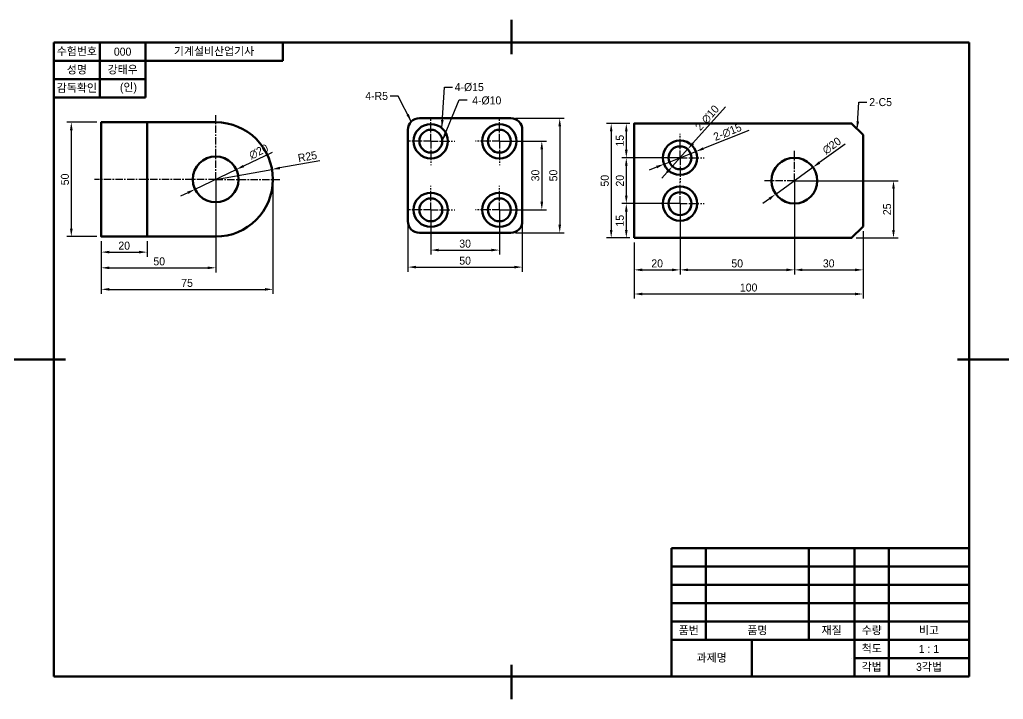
# Model space of a CAD drawing. Header units: millimetres. Extents: x 0 to 2520, y 0 to 297.
# Drawn here: x 1255 to 1685, y 0 to 297 of the extents above; entities that cross this region are included whole.
import ezdxf

# ---------------------------------------------------------------- set-up
doc = ezdxf.new("R2010")
doc.units = ezdxf.units.MM
doc.header["$LTSCALE"] = 0.1
doc.linetypes.add('CENTER', pattern=[50.8, 31.75, -6.35, 6.35, -6.35])
for name, color, linetype, lineweight in [('1.윤곽선', 5, 'Continuous', 70), ('2.외형선', 3, 'Continuous', 50), ('4.일반주서', 2, 'Continuous', 35), ('5.중심선', 1, 'CENTER', 25)]:
    doc.layers.add(name, color=color, linetype=linetype, lineweight=lineweight)
doc.styles.add('굴림', font='')
doc.styles.get('굴림').set_extended_font_data('Gulim')
doc.dimstyles.new('기계제도기능사치수', dxfattribs={"dimtxt": 3.5, "dimasz": 3.5, "dimexe": 2, "dimexo": 2, "dimgap": 1, "dimtad": 1, "dimdsep": 46, "dimtxsty": '굴림', "dimcen": 2.5, "dimclrd": 1, "dimclre": 1, "dimclrt": 2, "dimazin": 2, "dimtfac": 1, "dimtmove": 0, "dimatfit": 3, "dimfxl": 1, "dimarcsym": 0})

# ---------------------------------------------------------------- blocks, each defined once
blk = doc.blocks.new('*D44')
at = {"layer": '2.외형선', "color": 1, "lineweight": -2, "transparency": 16777216}
for p, q in [((1288.69, 252.2), (1275.57, 252.2)), ((1277.57, 248.7), (1277.57, 205.7)), ((1288.69, 202.2), (1275.57, 202.2))]:
    blk.add_line(p, q, dxfattribs=at)
at = {"layer": '2.외형선', "color": 1, "transparency": 16777216}
for points in [[(1276.99, 248.7), (1278.16, 248.7), (1277.57, 252.2)], [(1276.99, 205.7), (1278.16, 205.7), (1277.57, 202.2)]]:
    blk.add_solid(points, dxfattribs=at)
at = {"layer": 'Defpoints', "color": 0, "transparency": 16777216}
for p in [(1290.69, 252.2), (1277.57, 202.2), (1290.69, 202.2)]:
    blk.add_point(p, dxfattribs=at)
at = {"layer": '2.외형선', "color": 2, "transparency": 16777216, "insert": (1274.78, 227.2), "char_height": 3.5, "attachment_point": 5, "rotation": 90, "style": '굴림'}
blk.add_mtext('50', dxfattribs=at)
blk = doc.blocks.new('*D45')
at = {"layer": '2.외형선', "color": 1, "lineweight": -2, "transparency": 16777216}
for p, q in [((1290.69, 200.2), (1290.69, 193.42)), ((1310.69, 200.2), (1310.69, 193.42)), ((1294.19, 195.42), (1307.19, 195.42))]:
    blk.add_line(p, q, dxfattribs=at)
at = {"layer": '2.외형선', "color": 1, "transparency": 16777216}
for points in [[(1294.19, 196.01), (1294.19, 194.84), (1290.69, 195.42)], [(1307.19, 196.01), (1307.19, 194.84), (1310.69, 195.42)]]:
    blk.add_solid(points, dxfattribs=at)
at = {"layer": 'Defpoints', "color": 0, "transparency": 16777216}
for p in [(1290.69, 202.2), (1310.69, 202.2), (1310.69, 195.42)]:
    blk.add_point(p, dxfattribs=at)
at = {"layer": '2.외형선', "color": 2, "transparency": 16777216, "insert": (1300.69, 198.22), "char_height": 3.5, "attachment_point": 5, "style": '굴림'}
blk.add_mtext('20', dxfattribs=at)
blk = doc.blocks.new('*D46')
at = {"layer": '2.외형선', "color": 1, "lineweight": -2, "transparency": 16777216}
for p, q in [((1340.69, 225.2), (1340.69, 186.57)), ((1290.69, 200.2), (1290.69, 186.57)), ((1294.19, 188.57), (1337.19, 188.57))]:
    blk.add_line(p, q, dxfattribs=at)
at = {"layer": '2.외형선', "color": 1, "transparency": 16777216}
for points in [[(1294.19, 189.15), (1294.19, 187.98), (1290.69, 188.57)], [(1337.19, 189.15), (1337.19, 187.98), (1340.69, 188.57)]]:
    blk.add_solid(points, dxfattribs=at)
at = {"layer": 'Defpoints', "color": 0, "transparency": 16777216}
for p in [(1340.69, 227.2), (1290.69, 202.2), (1340.69, 188.57)]:
    blk.add_point(p, dxfattribs=at)
at = {"layer": '2.외형선', "color": 2, "transparency": 16777216, "insert": (1316, 191.36), "char_height": 3.5, "attachment_point": 5, "style": '굴림'}
blk.add_mtext('50', dxfattribs=at)
blk = doc.blocks.new('*D47')
at = {"layer": '2.외형선', "color": 1, "lineweight": -2, "transparency": 16777216}
for p, q in [((1365.69, 225.2), (1365.69, 177.16)), ((1290.69, 200.2), (1290.69, 177.16)), ((1294.19, 179.16), (1362.19, 179.16))]:
    blk.add_line(p, q, dxfattribs=at)
at = {"layer": '2.외형선', "color": 1, "transparency": 16777216}
for points in [[(1294.19, 179.74), (1294.19, 178.58), (1290.69, 179.16)], [(1362.19, 179.74), (1362.19, 178.58), (1365.69, 179.16)]]:
    blk.add_solid(points, dxfattribs=at)
at = {"layer": 'Defpoints', "color": 0, "transparency": 16777216}
for p in [(1365.69, 227.2), (1290.69, 202.2), (1365.69, 179.16)]:
    blk.add_point(p, dxfattribs=at)
at = {"layer": '2.외형선', "color": 2, "transparency": 16777216, "insert": (1328.19, 181.96), "char_height": 3.5, "attachment_point": 5, "style": '굴림'}
blk.add_mtext('75', dxfattribs=at)
blk = doc.blocks.new('*D48')
at = {"layer": '2.외형선', "color": 1, "lineweight": -2, "transparency": 16777216}
for p, q in [((1365.36, 239.02), (1352.86, 233.03)), ((1331.67, 222.88), (1349.7, 231.52)), ((1328.51, 221.37), (1325.35, 219.86))]:
    blk.add_line(p, q, dxfattribs=at)
at = {"layer": '2.외형선', "color": 1, "transparency": 16777216}
for points in [[(1352.61, 233.56), (1353.11, 232.51), (1349.7, 231.52)], [(1328.26, 221.9), (1328.76, 220.84), (1331.67, 222.88)]]:
    blk.add_solid(points, dxfattribs=at)
at = {"layer": 'Defpoints', "color": 0, "transparency": 16777216}
for p in [(1349.7, 231.52), (1331.67, 222.88)]:
    blk.add_point(p, dxfattribs=at)
at = {"layer": '2.외형선', "color": 2, "transparency": 16777216, "insert": (1359.48, 239.3), "char_height": 3.5, "attachment_point": 5, "rotation": 25.5931, "style": '굴림'}
blk.add_mtext('∅20', dxfattribs=at)
blk = doc.blocks.new('*D49')
at = {"layer": '2.외형선', "color": 1, "lineweight": -2, "transparency": 16777216}
for p, q in [((1386.17, 235.29), (1368.75, 232.19)), ((1340.69, 227.2), (1365.3, 231.58))]:
    blk.add_line(p, q, dxfattribs=at)
at = {"layer": '2.외형선', "color": 1, "transparency": 16777216}
blk.add_solid([(1368.64, 232.76), (1368.85, 231.61), (1365.3, 231.58)], dxfattribs=at)
at = {"layer": 'Defpoints', "color": 0, "transparency": 16777216}
for p in [(1365.3, 231.58), (1340.69, 227.2)]:
    blk.add_point(p, dxfattribs=at)
at = {"layer": '2.외형선', "color": 2, "transparency": 16777216, "insert": (1380.8, 237.17), "char_height": 3.5, "attachment_point": 5, "rotation": 10.0762, "style": '굴림'}
blk.add_mtext('R25', dxfattribs=at)
blk = doc.blocks.new('*D50')
at = {"layer": '2.외형선', "color": 1, "lineweight": -2, "transparency": 16777216}
for p, q in [((1424.72, 206.9), (1424.72, 186.88)), ((1474.72, 206.9), (1474.72, 186.88)), ((1428.22, 188.88), (1471.22, 188.88))]:
    blk.add_line(p, q, dxfattribs=at)
at = {"layer": '2.외형선', "color": 1, "transparency": 16777216}
for points in [[(1428.22, 189.46), (1428.22, 188.29), (1424.72, 188.88)], [(1471.22, 189.46), (1471.22, 188.29), (1474.72, 188.88)]]:
    blk.add_solid(points, dxfattribs=at)
at = {"layer": 'Defpoints', "color": 0, "transparency": 16777216}
for p in [(1424.72, 208.9), (1474.72, 208.9), (1474.72, 188.88)]:
    blk.add_point(p, dxfattribs=at)
at = {"layer": '2.외형선', "color": 2, "transparency": 16777216, "insert": (1449.72, 191.67), "char_height": 3.5, "attachment_point": 5, "style": '굴림'}
blk.add_mtext('50', dxfattribs=at)
blk = doc.blocks.new('*D51')
at = {"layer": '2.외형선', "color": 1, "lineweight": -2, "transparency": 16777216}
for p, q in [((1434.72, 211.9), (1434.72, 194.32)), ((1464.72, 211.9), (1464.72, 194.32)), ((1438.22, 196.32), (1461.22, 196.32))]:
    blk.add_line(p, q, dxfattribs=at)
at = {"layer": '2.외형선', "color": 1, "transparency": 16777216}
for points in [[(1438.22, 196.91), (1438.22, 195.74), (1434.72, 196.32)], [(1461.22, 196.91), (1461.22, 195.74), (1464.72, 196.32)]]:
    blk.add_solid(points, dxfattribs=at)
at = {"layer": 'Defpoints', "color": 0, "transparency": 16777216}
for p in [(1434.72, 213.9), (1464.72, 213.9), (1464.72, 196.32)]:
    blk.add_point(p, dxfattribs=at)
at = {"layer": '2.외형선', "color": 2, "transparency": 16777216, "insert": (1449.72, 199.12), "char_height": 3.5, "attachment_point": 5, "style": '굴림'}
blk.add_mtext('30', dxfattribs=at)
blk = doc.blocks.new('*D52')
at = {"layer": '2.외형선', "color": 1, "lineweight": -2, "transparency": 16777216}
for p, q in [((1466.72, 243.9), (1485.24, 243.9)), ((1483.24, 240.4), (1483.24, 217.4)), ((1466.72, 213.9), (1485.24, 213.9))]:
    blk.add_line(p, q, dxfattribs=at)
at = {"layer": '2.외형선', "color": 1, "transparency": 16777216}
for points in [[(1482.66, 240.4), (1483.82, 240.4), (1483.24, 243.9)], [(1482.66, 217.4), (1483.82, 217.4), (1483.24, 213.9)]]:
    blk.add_solid(points, dxfattribs=at)
at = {"layer": 'Defpoints', "color": 0, "transparency": 16777216}
for p in [(1464.72, 243.9), (1464.72, 213.9), (1483.24, 213.9)]:
    blk.add_point(p, dxfattribs=at)
at = {"layer": '2.외형선', "color": 2, "transparency": 16777216, "insert": (1480.44, 228.9), "char_height": 3.5, "attachment_point": 5, "rotation": 90, "style": '굴림'}
blk.add_mtext('30', dxfattribs=at)
blk = doc.blocks.new('*D53')
at = {"layer": '2.외형선', "color": 1, "lineweight": -2, "transparency": 16777216}
for p, q in [((1471.72, 253.9), (1493.09, 253.9)), ((1491.09, 250.4), (1491.09, 207.4)), ((1471.72, 203.9), (1493.09, 203.9))]:
    blk.add_line(p, q, dxfattribs=at)
at = {"layer": '2.외형선', "color": 1, "transparency": 16777216}
for points in [[(1490.51, 250.4), (1491.67, 250.4), (1491.09, 253.9)], [(1490.51, 207.4), (1491.67, 207.4), (1491.09, 203.9)]]:
    blk.add_solid(points, dxfattribs=at)
at = {"layer": 'Defpoints', "color": 0, "transparency": 16777216}
for p in [(1469.72, 253.9), (1469.72, 203.9), (1491.09, 203.9)]:
    blk.add_point(p, dxfattribs=at)
at = {"layer": '2.외형선', "color": 2, "transparency": 16777216, "insert": (1488.3, 228.9), "char_height": 3.5, "attachment_point": 5, "rotation": 90, "style": '굴림'}
blk.add_mtext('50', dxfattribs=at)
blk = doc.blocks.new('*D54')
at = {"layer": '2.외형선', "color": 1, "lineweight": -2, "transparency": 16777216}
for p, q in [((1521.67, 251.64), (1511.59, 251.64)), ((1513.59, 248.14), (1513.59, 205.14)), ((1521.67, 201.64), (1511.59, 201.64))]:
    blk.add_line(p, q, dxfattribs=at)
at = {"layer": '2.외형선', "color": 1, "transparency": 16777216}
for points in [[(1513.01, 248.14), (1514.17, 248.14), (1513.59, 251.64)], [(1513.01, 205.14), (1514.17, 205.14), (1513.59, 201.64)]]:
    blk.add_solid(points, dxfattribs=at)
at = {"layer": 'Defpoints', "color": 0, "transparency": 16777216}
for p in [(1523.67, 251.64), (1513.59, 201.64), (1523.67, 201.64)]:
    blk.add_point(p, dxfattribs=at)
at = {"layer": '2.외형선', "color": 2, "transparency": 16777216, "insert": (1510.79, 226.64), "char_height": 3.5, "attachment_point": 5, "rotation": 90, "style": '굴림'}
blk.add_mtext('50', dxfattribs=at)
blk = doc.blocks.new('*D55')
at = {"layer": '2.외형선', "color": 1, "lineweight": -2, "transparency": 16777216}
for p, q in [((1623.67, 204.64), (1623.67, 175.13)), ((1523.67, 199.64), (1523.67, 175.13)), ((1527.17, 177.13), (1620.17, 177.13))]:
    blk.add_line(p, q, dxfattribs=at)
at = {"layer": '2.외형선', "color": 1, "transparency": 16777216}
for points in [[(1527.17, 177.71), (1527.17, 176.54), (1523.67, 177.13)], [(1620.17, 177.71), (1620.17, 176.54), (1623.67, 177.13)]]:
    blk.add_solid(points, dxfattribs=at)
at = {"layer": 'Defpoints', "color": 0, "transparency": 16777216}
for p in [(1623.67, 206.64), (1523.67, 201.64), (1623.67, 177.13)]:
    blk.add_point(p, dxfattribs=at)
at = {"layer": '2.외형선', "color": 2, "transparency": 16777216, "insert": (1573.67, 179.93), "char_height": 3.5, "attachment_point": 5, "style": '굴림'}
blk.add_mtext('100', dxfattribs=at)
blk = doc.blocks.new('*D56')
at = {"layer": '2.외형선', "color": 1, "lineweight": -2, "transparency": 16777216}
for p, q in [((1521.67, 251.64), (1518.18, 251.64)), ((1520.18, 248.14), (1520.18, 240.14)), ((1541.67, 236.64), (1518.18, 236.64))]:
    blk.add_line(p, q, dxfattribs=at)
at = {"layer": '2.외형선', "color": 1, "transparency": 16777216}
for points in [[(1519.6, 248.14), (1520.77, 248.14), (1520.18, 251.64)], [(1519.6, 240.14), (1520.77, 240.14), (1520.18, 236.64)]]:
    blk.add_solid(points, dxfattribs=at)
at = {"layer": 'Defpoints', "color": 0, "transparency": 16777216}
for p in [(1523.67, 251.64), (1520.18, 236.64), (1543.67, 236.64)]:
    blk.add_point(p, dxfattribs=at)
at = {"layer": '2.외형선', "color": 2, "transparency": 16777216, "insert": (1517.38, 244.14), "char_height": 3.5, "attachment_point": 5, "rotation": 90, "style": '굴림'}
blk.add_mtext('15', dxfattribs=at)
blk = doc.blocks.new('*D57')
at = {"layer": '2.외형선', "color": 1, "lineweight": -2, "transparency": 16777216}
for p, q in [((1541.67, 236.64), (1518.18, 236.64)), ((1520.18, 233.14), (1520.18, 220.14)), ((1541.67, 216.64), (1518.18, 216.64))]:
    blk.add_line(p, q, dxfattribs=at)
at = {"layer": '2.외형선', "color": 1, "transparency": 16777216}
for points in [[(1519.6, 233.14), (1520.77, 233.14), (1520.18, 236.64)], [(1519.6, 220.14), (1520.77, 220.14), (1520.18, 216.64)]]:
    blk.add_solid(points, dxfattribs=at)
at = {"layer": 'Defpoints', "color": 0, "transparency": 16777216}
for p in [(1543.67, 236.64), (1520.18, 216.64), (1543.67, 216.64)]:
    blk.add_point(p, dxfattribs=at)
at = {"layer": '2.외형선', "color": 2, "transparency": 16777216, "insert": (1517.39, 226.64), "char_height": 3.5, "attachment_point": 5, "rotation": 90, "style": '굴림'}
blk.add_mtext('20', dxfattribs=at)
blk = doc.blocks.new('*D58')
at = {"layer": '2.외형선', "color": 1, "lineweight": -2, "transparency": 16777216}
for p, q in [((1541.67, 216.64), (1518.18, 216.64)), ((1520.18, 213.14), (1520.18, 205.14)), ((1521.67, 201.64), (1518.18, 201.64))]:
    blk.add_line(p, q, dxfattribs=at)
at = {"layer": '2.외형선', "color": 1, "transparency": 16777216}
for points in [[(1519.6, 213.14), (1520.77, 213.14), (1520.18, 216.64)], [(1519.6, 205.14), (1520.77, 205.14), (1520.18, 201.64)]]:
    blk.add_solid(points, dxfattribs=at)
at = {"layer": 'Defpoints', "color": 0, "transparency": 16777216}
for p in [(1543.67, 216.64), (1520.18, 201.64), (1523.67, 201.64)]:
    blk.add_point(p, dxfattribs=at)
at = {"layer": '2.외형선', "color": 2, "transparency": 16777216, "insert": (1517.38, 209.14), "char_height": 3.5, "attachment_point": 5, "rotation": 90, "style": '굴림'}
blk.add_mtext('15', dxfattribs=at)
blk = doc.blocks.new('*D59')
at = {"layer": '2.외형선', "color": 1, "lineweight": -2, "transparency": 16777216}
for p, q in [((1543.67, 214.64), (1543.67, 185.67)), ((1523.67, 199.64), (1523.67, 185.67)), ((1527.17, 187.67), (1540.17, 187.67))]:
    blk.add_line(p, q, dxfattribs=at)
at = {"layer": '2.외형선', "color": 1, "transparency": 16777216}
for points in [[(1527.17, 188.25), (1527.17, 187.09), (1523.67, 187.67)], [(1540.17, 188.25), (1540.17, 187.09), (1543.67, 187.67)]]:
    blk.add_solid(points, dxfattribs=at)
at = {"layer": 'Defpoints', "color": 0, "transparency": 16777216}
for p in [(1543.67, 216.64), (1523.67, 201.64), (1543.67, 187.67)]:
    blk.add_point(p, dxfattribs=at)
at = {"layer": '2.외형선', "color": 2, "transparency": 16777216, "insert": (1533.67, 190.47), "char_height": 3.5, "attachment_point": 5, "style": '굴림'}
blk.add_mtext('20', dxfattribs=at)
blk = doc.blocks.new('*D60')
at = {"layer": '2.외형선', "color": 1, "lineweight": -2, "transparency": 16777216}
for p, q in [((1593.67, 224.64), (1593.67, 185.67)), ((1543.67, 214.64), (1543.67, 185.67)), ((1547.17, 187.67), (1590.17, 187.67))]:
    blk.add_line(p, q, dxfattribs=at)
at = {"layer": '2.외형선', "color": 1, "transparency": 16777216}
for points in [[(1547.17, 188.25), (1547.17, 187.09), (1543.67, 187.67)], [(1590.17, 188.25), (1590.17, 187.09), (1593.67, 187.67)]]:
    blk.add_solid(points, dxfattribs=at)
at = {"layer": 'Defpoints', "color": 0, "transparency": 16777216}
for p in [(1593.67, 226.64), (1543.67, 216.64), (1593.67, 187.67)]:
    blk.add_point(p, dxfattribs=at)
at = {"layer": '2.외형선', "color": 2, "transparency": 16777216, "insert": (1568.67, 190.47), "char_height": 3.5, "attachment_point": 5, "style": '굴림'}
blk.add_mtext('50', dxfattribs=at)
blk = doc.blocks.new('*D61')
at = {"layer": '2.외형선', "color": 1, "lineweight": -2, "transparency": 16777216}
for p, q in [((1593.67, 224.64), (1593.67, 185.67)), ((1623.67, 204.64), (1623.67, 185.67)), ((1597.17, 187.67), (1620.17, 187.67))]:
    blk.add_line(p, q, dxfattribs=at)
at = {"layer": '2.외형선', "color": 1, "transparency": 16777216}
for points in [[(1597.17, 188.25), (1597.17, 187.09), (1593.67, 187.67)], [(1620.17, 188.25), (1620.17, 187.09), (1623.67, 187.67)]]:
    blk.add_solid(points, dxfattribs=at)
at = {"layer": 'Defpoints', "color": 0, "transparency": 16777216}
for p in [(1593.67, 226.64), (1623.67, 206.64), (1623.67, 187.67)]:
    blk.add_point(p, dxfattribs=at)
at = {"layer": '2.외형선', "color": 2, "transparency": 16777216, "insert": (1608.67, 190.47), "char_height": 3.5, "attachment_point": 5, "style": '굴림'}
blk.add_mtext('30', dxfattribs=at)
blk = doc.blocks.new('*D62')
at = {"layer": '2.외형선', "color": 1, "lineweight": -2, "transparency": 16777216}
for p, q in [((1615.84, 242.67), (1604.61, 234.55)), ((1585.57, 220.79), (1601.77, 232.5)), ((1582.73, 218.73), (1579.89, 216.68))]:
    blk.add_line(p, q, dxfattribs=at)
at = {"layer": '2.외형선', "color": 1, "transparency": 16777216}
for points in [[(1604.27, 235.02), (1604.95, 234.08), (1601.77, 232.5)], [(1582.39, 219.21), (1583.07, 218.26), (1585.57, 220.79)]]:
    blk.add_solid(points, dxfattribs=at)
at = {"layer": 'Defpoints', "color": 0, "transparency": 16777216}
for p in [(1601.77, 232.5), (1585.57, 220.79)]:
    blk.add_point(p, dxfattribs=at)
at = {"layer": '2.외형선', "color": 2, "transparency": 16777216, "insert": (1610.01, 241.9), "char_height": 3.5, "attachment_point": 5, "rotation": 35.8607, "style": '굴림'}
blk.add_mtext('∅20', dxfattribs=at)
blk = doc.blocks.new('*D63')
at = {"layer": '2.외형선', "color": 1, "lineweight": -2, "transparency": 16777216}
for p, q in [((1563.56, 258.88), (1549.34, 242.98)), ((1540.34, 232.92), (1547, 240.37)), ((1538, 230.31), (1535.67, 227.7))]:
    blk.add_line(p, q, dxfattribs=at)
at = {"layer": '2.외형선', "color": 1, "transparency": 16777216}
for points in [[(1548.9, 243.37), (1549.77, 242.59), (1547, 240.37)], [(1537.57, 230.7), (1538.44, 229.92), (1540.34, 232.92)]]:
    blk.add_solid(points, dxfattribs=at)
at = {"layer": 'Defpoints', "color": 0, "transparency": 16777216}
for p in [(1547, 240.37), (1540.34, 232.92)]:
    blk.add_point(p, dxfattribs=at)
at = {"layer": '2.외형선', "color": 2, "transparency": 16777216, "insert": (1555.56, 254.07), "char_height": 3.5, "attachment_point": 5, "rotation": 48.1987, "style": '굴림'}
blk.add_mtext('{\\fPMingLiU|b0|i0|c129|p0;2-\\fPMingLiU|b0|i0|c136|p0;∅10}', dxfattribs=at)
blk = doc.blocks.new('*D64')
at = {"layer": '2.외형선', "color": 1, "lineweight": -2, "transparency": 16777216}
for p, q in [((1573.74, 248.53), (1553.9, 240.69)), ((1536.7, 233.89), (1550.64, 239.4)), ((1533.44, 232.6), (1530.19, 231.31))]:
    blk.add_line(p, q, dxfattribs=at)
at = {"layer": '2.외형선', "color": 1, "transparency": 16777216}
for points in [[(1553.68, 241.23), (1554.11, 240.15), (1550.64, 239.4)], [(1533.23, 233.14), (1533.66, 232.06), (1536.7, 233.89)]]:
    blk.add_solid(points, dxfattribs=at)
at = {"layer": 'Defpoints', "color": 0, "transparency": 16777216}
for p in [(1550.64, 239.4), (1536.7, 233.89)]:
    blk.add_point(p, dxfattribs=at)
at = {"layer": '2.외형선', "color": 2, "transparency": 16777216, "insert": (1564.43, 247.81), "char_height": 3.5, "attachment_point": 5, "rotation": 21.5758, "style": '굴림'}
blk.add_mtext('{\\fPMingLiU|b0|i0|c129|p0;2-\\fPMingLiU|b0|i0|c136|p0;∅15}', dxfattribs=at)
blk = doc.blocks.new('*D65')
at = {"layer": '2.외형선', "color": 1, "lineweight": -2, "transparency": 16777216}
for p, q in [((1595.67, 226.64), (1638.99, 226.64)), ((1636.99, 223.14), (1636.99, 205.14)), ((1620.67, 201.64), (1638.99, 201.64))]:
    blk.add_line(p, q, dxfattribs=at)
at = {"layer": '2.외형선', "color": 1, "transparency": 16777216}
for points in [[(1636.4, 223.14), (1637.57, 223.14), (1636.99, 226.64)], [(1636.4, 205.14), (1637.57, 205.14), (1636.99, 201.64)]]:
    blk.add_solid(points, dxfattribs=at)
at = {"layer": 'Defpoints', "color": 0, "transparency": 16777216}
for p in [(1593.67, 226.64), (1618.67, 201.64), (1636.99, 201.64)]:
    blk.add_point(p, dxfattribs=at)
at = {"layer": '2.외형선', "color": 2, "transparency": 16777216, "insert": (1634.19, 214.14), "char_height": 3.5, "attachment_point": 5, "rotation": 90, "style": '굴림'}
blk.add_mtext('25', dxfattribs=at)

msp = doc.modelspace()

# ---------------------------------------------------------------- linework, layer by layer
at = {"layer": '1.윤곽선'}
for p, q in [((1470, 297), (1470, 282)), ((1670, 287), (1270, 287)), ((1270, 287), (1270, 10)), ((1310, 287), (1310, 263)), ((1370, 287), (1370, 279)), ((1670, 10), (1670, 287)), ((1370, 279), (1310, 279)), ((1310, 263), (1270, 263)), ((1260, 148.5), (1245, 148.5)), ((1260, 148.5), (1275, 148.5)), ((1680, 148.5), (1665, 148.5)), ((1680, 148.5), (1695, 148.5)), ((1540, 66), (1670, 66)), ((1540, 10), (1540, 66)), ((1470, 0), (1470, 15)), ((1270, 10), (1670, 10))]:
    msp.add_line(p, q, dxfattribs=at)
at = {"layer": '2.외형선'}
for p, q in [((1290, 287), (1290, 263)), ((1290, 279), (1270, 279)), ((1290, 279), (1310, 279)), ((1310, 271), (1270, 271)), ((1469.724, 253.902), (1429.724, 253.902)), ((1310.686, 202.203), (1310.686, 252.203)), ((1424.724, 248.902), (1424.724, 208.902)), ((1474.724, 208.902), (1474.724, 248.902)), ((1424.724, 203.902), (1424.724, 203.902)), ((1429.724, 203.902), (1434.724, 203.902)), ((1434.724, 203.902), (1434.724, 203.902)), ((1434.724, 203.902), (1469.724, 203.902)), ((1523.67, 201.644), (1593.67, 201.644)), ((1555, 26), (1555, 66)), ((1600, 26), (1600, 66)), ((1620, 10), (1620, 66)), ((1635, 10), (1635, 66)), ((1540, 58), (1670, 58)), ((1540, 50), (1670, 50)), ((1540, 42), (1670, 42)), ((1540, 34), (1670, 34)), ((1540, 26), (1670, 26)), ((1575, 10), (1575, 26)), ((1618.76, 18), (1618.833, 18)), ((1620, 18), (1670, 18))]:
    msp.add_line(p, q, dxfattribs=at)
for points in [[(1340.686, 252.203), (1290.686, 252.203), (1290.686, 202.203), (1340.686, 202.203)], [(1593.67, 201.644), (1618.67, 201.644), (1623.67, 206.644), (1623.67, 246.644), (1618.67, 251.644), (1523.67, 251.644), (1523.67, 201.644)]]:
    msp.add_lwpolyline(points, dxfattribs=at)
for centre, radius in [((1434.724, 243.902), 7.5), ((1464.724, 243.902), 7.5), ((1434.724, 243.902), 5), ((1464.724, 243.902), 5), ((1543.67, 236.644), 7.5), ((1543.67, 236.644), 5), ((1340.686, 227.203), 10), ((1593.67, 226.644), 10), ((1543.67, 216.644), 7.5), ((1434.724, 213.902), 7.5), ((1464.724, 213.902), 7.5), ((1543.67, 216.644), 5), ((1434.724, 213.902), 5), ((1464.724, 213.902), 5)]:
    msp.add_circle(centre, radius, dxfattribs=at)
for centre, radius, start, end in [((1429.724, 248.902), 5, 90, 180), ((1469.724, 248.902), 5, 0, 90), ((1340.686, 227.203), 25, 270, 90), ((1340.686, 227.203), 25, 270, 90), ((1429.724, 208.902), 5, 180, 270), ((1469.724, 208.902), 5, 270, 0)]:
    msp.add_arc(centre, radius, start, end, dxfattribs=at)
at = {"layer": '5.중심선'}
for p, q in [((1340.686, 227.203), (1340.686, 255.203)), ((1434.724, 243.902), (1434.724, 254.402)), ((1464.724, 243.902), (1464.724, 254.402)), ((1543.67, 236.644), (1543.67, 247.144)), ((1434.724, 243.902), (1424.224, 243.902)), ((1434.724, 243.902), (1434.724, 233.402)), ((1434.724, 243.902), (1445.224, 243.902)), ((1464.724, 243.902), (1454.224, 243.902)), ((1464.724, 243.902), (1464.724, 233.402)), ((1464.724, 243.902), (1475.224, 243.902)), ((1543.67, 236.644), (1533.17, 236.644)), ((1543.67, 236.644), (1554.17, 236.644)), ((1543.67, 236.644), (1543.67, 226.144)), ((1593.67, 226.644), (1593.67, 239.644)), ((1340.686, 227.203), (1287.686, 227.203)), ((1340.686, 227.203), (1368.686, 227.203)), ((1340.686, 227.203), (1340.686, 199.203)), ((1434.724, 213.902), (1434.724, 224.402)), ((1464.724, 213.902), (1464.724, 224.402)), ((1543.67, 216.644), (1543.67, 227.144)), ((1593.67, 226.644), (1580.67, 226.644)), ((1593.67, 226.644), (1593.67, 213.644)), ((1593.67, 226.644), (1606.67, 226.644)), ((1543.67, 216.644), (1533.17, 216.644)), ((1543.67, 216.644), (1554.17, 216.644)), ((1543.67, 216.644), (1543.67, 206.144)), ((1434.724, 213.902), (1424.224, 213.902)), ((1434.724, 213.902), (1434.724, 203.402)), ((1434.724, 213.902), (1445.224, 213.902)), ((1464.724, 213.902), (1454.224, 213.902)), ((1464.724, 213.902), (1464.724, 203.402)), ((1464.724, 213.902), (1475.224, 213.902))]:
    msp.add_line(p, q, dxfattribs=at)

# ---------------------------------------------------------------- texts
at = {"layer": '2.외형선', "color": 2, "char_height": 3.5, "style": '굴림'}
for s, insert, attachment_point in [('4-%%C15', (1445.177, 269.309), 1), ('4-R5', (1416.001, 261.881), 9), ('4-%%C10', (1452.828, 263.474), 1), ('2-C5', (1626.401, 262.738), 1)]:
    msp.add_mtext(s, dxfattribs=dict(at, insert=insert, attachment_point=attachment_point))
at = {"layer": '4.일반주서', "char_height": 3.5, "attachment_point": 5, "style": '굴림'}
for s, insert, width in [('수험번호', (1280, 283), 20), ('000', (1300, 283), 20), ('기계설비산업기사', (1339.963, 283), 60.07361), ('성명', (1280, 275), 20), ('강태우', (1300, 275), 20), ('감독확인', (1280, 267), 20), ('    (인)', (1300, 267), 20), ('품번', (1547.5, 30), 15), ('품명', (1577.5, 30), 45), ('재질', (1609.926, 30), 19.8528), ('수량', (1627.5, 30), 15), ('비고', (1652.5, 30), 35), ('척도', (1627.5, 22), 15), ('1 : 1', (1652.5, 22), 35), ('과제명', (1557.5, 18), 35), ('각법', (1627.463, 14), 15.0736), ('3각법', (1652.5, 14), 35)]:
    msp.add_mtext(s, dxfattribs=dict(at, insert=insert, width=width))

# ---------------------------------------------------------------- dimensions: what is measured, and where the dimension line sits
at = {"layer": '2.외형선'}
for p1, p2, picture, middle in [((1540.337, 232.916), (1547.003, 240.371), '*D63', (1555.562, 254.069)), ((1536.696, 233.886), (1550.645, 239.401), '*D64', (1564.435, 247.812))]:
    dim = msp.add_diameter_dim_2p(p1=p1, p2=p2, text='{\\fPMingLiU|b0|i0|c129|p0;2-\\fPMingLiU|b0|i0|c136|p0;<>}', dimstyle='기계제도기능사치수', dxfattribs=at)
    dim.commit()
    dim.dimension.update_dxf_attribs({"geometry": picture, "text_midpoint": middle})
for base, p1, p2, picture, middle in [((1491.091, 203.902), (1469.724, 253.902), (1469.724, 203.902), '*D53', (1488.297, 228.902)), ((1277.573, 202.203), (1290.686, 252.203), (1290.686, 202.203), '*D44', (1274.778, 227.203)), ((1513.589, 201.644), (1523.67, 251.644), (1523.67, 201.644), '*D54', (1510.794, 226.644)), ((1520.183, 236.644), (1523.67, 251.644), (1543.67, 236.644), '*D56', (1517.384, 244.144)), ((1483.238, 213.902), (1464.724, 243.902), (1464.724, 213.902), '*D52', (1480.444, 228.902)), ((1636.987, 201.644), (1593.67, 226.644), (1618.67, 201.644), '*D65', (1634.192, 214.144))]:
    dim = msp.add_linear_dim(base=base, p1=p1, p2=p2, angle=90, dimstyle='기계제도기능사치수', dxfattribs=at)
    dim.commit()
    dim.dimension.update_dxf_attribs({"geometry": picture, "text_midpoint": middle})
for p1, p2, picture, middle in [((1585.566, 220.785), (1601.775, 232.502), '*D62', (1610.006, 241.9)), ((1331.667, 222.883), (1349.704, 231.522), '*D48', (1359.479, 239.303))]:
    dim = msp.add_diameter_dim_2p(p1=p1, p2=p2, dimstyle='기계제도기능사치수', dxfattribs=at)
    dim.commit()
    dim.dimension.update_dxf_attribs({"geometry": picture, "text_midpoint": middle})
dim = msp.add_radius_dim(center=(1340.686, 227.203), mpoint=(1365.3, 231.577), dimstyle='기계제도기능사치수', dxfattribs=at)
dim.commit()
dim.dimension.update_dxf_attribs({"geometry": '*D49', "text_midpoint": (1381.287, 234.417), "dimtype": 164})
for base, p1, p2, picture, middle in [((1520.183, 216.644), (1543.67, 236.644), (1543.67, 216.644), '*D57', (1517.388, 226.644)), ((1520.183, 201.644), (1543.67, 216.644), (1523.67, 201.644), '*D58', (1517.384, 209.144))]:
    dim = msp.add_linear_dim(base=base, p1=p1, p2=p2, angle=90, dimstyle='기계제도기능사치수', override={"dimtmove": 1}, dxfattribs=at)
    dim.commit()
    dim.dimension.update_dxf_attribs({"geometry": picture, "text_midpoint": middle})
for base, p2, picture, middle in [((1340.686, 188.567), (1340.686, 227.203), '*D46', (1316, 188.567)), ((1365.686, 179.161), (1365.686, 227.203), '*D47', (1328.186, 179.161))]:
    dim = msp.add_linear_dim(base=base, p1=(1290.686, 202.203), p2=p2, dimstyle='기계제도기능사치수', dxfattribs=at)
    dim.commit()
    dim.dimension.update_dxf_attribs({"geometry": picture, "text_midpoint": middle, "dimtype": 160})
for base, p1, p2, picture, middle in [((1593.67, 187.671), (1543.67, 216.644), (1593.67, 226.644), '*D60', (1568.67, 190.466)), ((1623.67, 187.671), (1593.67, 226.644), (1623.67, 206.644), '*D61', (1608.67, 190.466))]:
    dim = msp.add_linear_dim(base=base, p1=p1, p2=p2, dimstyle='기계제도기능사치수', override={"dimtmove": 1}, dxfattribs=at)
    dim.commit()
    dim.dimension.update_dxf_attribs({"geometry": picture, "text_midpoint": middle})
for base, p1, p2, picture, middle in [((1543.67, 187.671), (1523.67, 201.644), (1543.67, 216.644), '*D59', (1533.67, 190.466)), ((1464.724, 196.324), (1434.724, 213.902), (1464.724, 213.902), '*D51', (1449.724, 199.118)), ((1474.724, 188.878), (1424.724, 208.902), (1474.724, 208.902), '*D50', (1449.724, 191.673)), ((1623.67, 177.127), (1523.67, 201.644), (1623.67, 206.644), '*D55', (1573.67, 179.926)), ((1310.686, 195.425), (1290.686, 202.203), (1310.686, 202.203), '*D45', (1300.686, 198.219))]:
    dim = msp.add_linear_dim(base=base, p1=p1, p2=p2, dimstyle='기계제도기능사치수', dxfattribs=at)
    dim.commit()
    dim.dimension.update_dxf_attribs({"geometry": picture, "text_midpoint": middle})

# ---------------------------------------------------------------- leaders
at = {"layer": '2.외형선', "annotation_type": 0, "has_hookline": 1}
for points, hookline_direction, text_width in [([(1439.545, 249.647), (1440.677, 267.559), (1444.177, 267.559)], 0, 13.883), ([(1426.188, 252.437), (1420.501, 263.631), (1417.001, 263.631)], 1, 11.171), ([(1439.724, 243.902), (1447.126, 261.964), (1450.626, 261.964)], 0, 13.878), ([(1621.17, 249.144), (1621.901, 260.988), (1625.401, 260.988)], 0, 11.316)]:
    msp.add_leader(points, dimstyle='기계제도기능사치수', override={"dimgap": 1, "dimtad": 0}, dxfattribs=dict(at, hookline_direction=hookline_direction, text_width=text_width))

doc.saveas('drawing.dxf')
